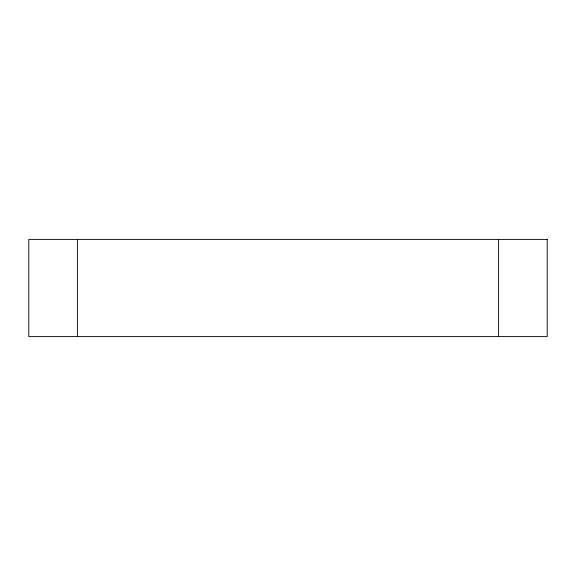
<?xml version="1.0" encoding="UTF-8"?>
<svg xmlns="http://www.w3.org/2000/svg" width="576" height="576" viewBox="0 0 576 576"><rect width="100%" height="100%" fill="white"/><g stroke="black" fill="none" stroke-linecap="round" stroke-linejoin="round"><path stroke-width="0.86" d="M498.6 239.4L498.6 336.6M77.4 239.4L77.4 336.6M547.2 239.4L28.8 239.4L28.8 336.6L547.2 336.6L547.2 239.4"/></g></svg>
